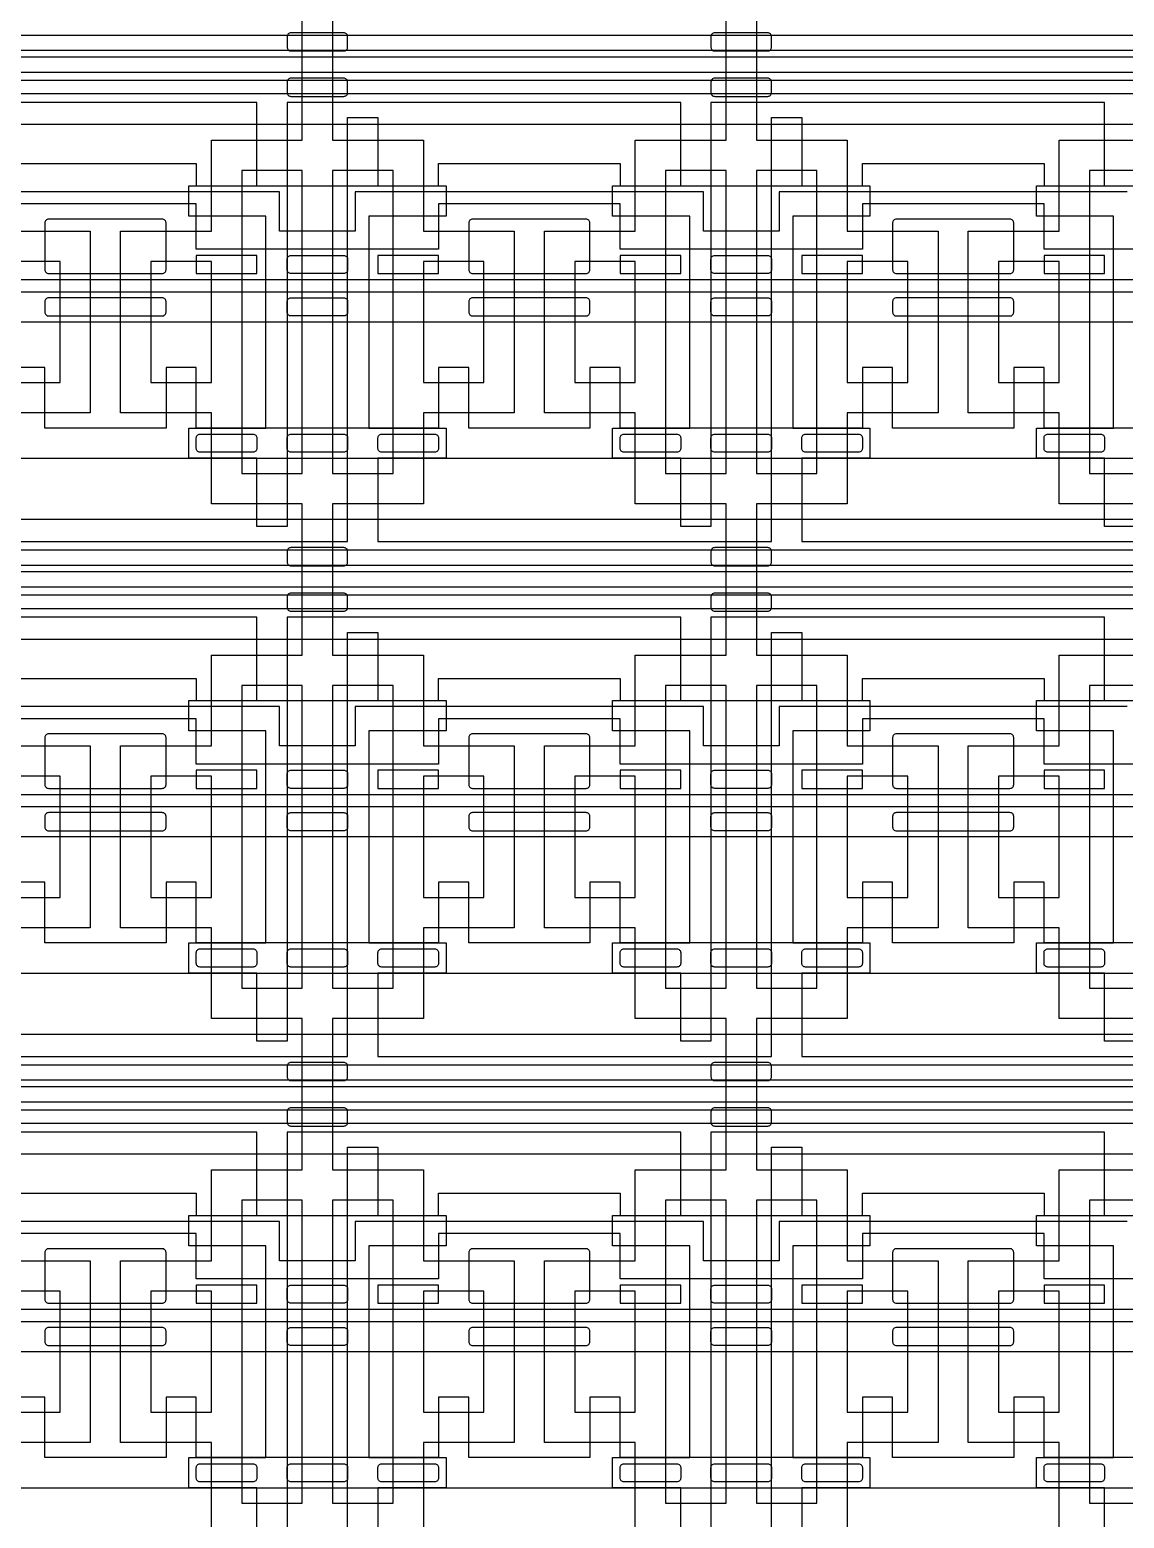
# Model space of a CAD drawing. Extents: x 0 to 194465, y -118660 to 40475.
# Drawn here: x 21262 to 24877, y 13273 to 18188 of the extents above; entities that cross this region are included whole.
import ezdxf

# ---------------------------------------------------------------- set-up
doc = ezdxf.new("R2010")
doc.units = 13
for name, color, linetype in [('Control 1 - Push up', 6, 'Continuous'), ('Control 2 - Push down', 1, 'Continuous'), ('Flow', 5, 'Continuous')]:
    doc.layers.add(name, color=color, linetype=linetype)

msp = doc.modelspace()

# ---------------------------------------------------------------- linework, layer by layer
at = {"layer": 'Control 1 - Push up'}
for points in [[(18462.5, 16773.1), (41962.5, 16773.1), (41962.5, 18270.6), (18462.5, 18270.6)], [(18362.5, 18170.6), (41862.5, 18170.6)], [(18262.5, 18120.6), (41762.5, 18120.6), (41762.5, 17223.1), (18262.5, 17223.1)], [(18162.5, 17323.1), (41662.5, 17323.1), (41662.5, 18020.6), (18162.5, 18020.6)], [(18062.5, 17363.1), (41562.5, 17363.1), (41562.5, 17976.1), (18062.5, 17976.1)], [(17962.5, 17876.1), (41462.5, 17876.1)], [(21212.5, 17746.1), (21812.5, 17746.1), (21812.5, 17673.1), (22612.5, 17673.1), (22612.5, 17746.1), (23212.5, 17746.1), (23212.5, 17673.1), (24012.5, 17673.1), (24012.5, 17746.1), (24612.5, 17746.1), (24612.5, 17673.1), (25412.5, 17673.1), (25412.5, 17746.1), (26012.5, 17746.1), (26012.5, 17673.1), (26812.5, 17673.1), (26812.5, 17746.1), (27412.5, 17746.1), (27412.5, 17673.1), (28212.5, 17673.1), (28212.5, 17746.1), (28812.5, 17746.1), (28812.5, 17673.1), (29612.5, 17673.1)], [(24887.5, 17653.1), (23737.5, 17653.1), (23737.5, 17523.1), (23487.5, 17523.1), (23487.5, 17653.1), (22337.5, 17653.1), (22337.5, 17523.1), (22087.5, 17523.1), (22087.5, 17653.1), (20937.5, 17653.1)], [(29612.5, 17463.1), (28812.5, 17463.1), (28812.5, 17613.1), (28212.5, 17613.1), (28212.5, 17463.1), (27412.5, 17463.1), (27412.5, 17613.1), (26812.5, 17613.1), (26812.5, 17463.1), (26012.5, 17463.1), (26012.5, 17613.1), (25412.5, 17613.1), (25412.5, 17463.1), (24612.5, 17463.1), (24612.5, 17613.1), (24012.5, 17613.1), (24012.5, 17463.1), (23212.5, 17463.1), (23212.5, 17613.1), (22612.5, 17613.1), (22612.5, 17463.1), (21812.5, 17463.1), (21812.5, 17613.1), (21212.5, 17613.1)], [(25412.5, 16873.1), (24612.5, 16873.1), (24612.5, 17073.1), (24512.5, 17073.1), (24512.5, 16873.1), (24112.5, 16873.1), (24112.5, 17073.1), (24012.5, 17073.1), (24012.5, 16873.1), (23212.5, 16873.1), (23212.5, 17073.1), (23112.5, 17073.1), (23112.5, 16873.1), (22712.5, 16873.1), (22712.5, 17073.1), (22612.5, 17073.1), (22612.5, 16873.1), (21812.5, 16873.1), (21812.5, 17073.1), (21712.5, 17073.1), (21712.5, 16873.1), (21312.5, 16873.1), (21312.5, 17073.1), (21212.5, 17073.1)], [(18462.5, 15073.1), (41962.5, 15073.1), (41962.5, 16570.6), (18462.5, 16570.6)], [(18362.5, 16470.6), (41862.5, 16470.6)], [(18262.5, 16420.6), (41762.5, 16420.6), (41762.5, 15523.1), (18262.5, 15523.1)], [(18162.5, 15623.1), (41662.5, 15623.1), (41662.5, 16320.6), (18162.5, 16320.6)], [(18062.5, 15663.1), (41562.5, 15663.1), (41562.5, 16276.1), (18062.5, 16276.1)], [(17962.5, 16176.1), (41462.5, 16176.1)], [(21212.5, 16046.1), (21812.5, 16046.1), (21812.5, 15973.1), (22612.5, 15973.1), (22612.5, 16046.1), (23212.5, 16046.1), (23212.5, 15973.1), (24012.5, 15973.1), (24012.5, 16046.1), (24612.5, 16046.1), (24612.5, 15973.1), (25412.5, 15973.1), (25412.5, 16046.1), (26012.5, 16046.1), (26012.5, 15973.1), (26812.5, 15973.1), (26812.5, 16046.1), (27412.5, 16046.1), (27412.5, 15973.1), (28212.5, 15973.1), (28212.5, 16046.1), (28812.5, 16046.1), (28812.5, 15973.1), (29612.5, 15973.1)], [(24887.5, 15953.1), (23737.5, 15953.1), (23737.5, 15823.1), (23487.5, 15823.1), (23487.5, 15953.1), (22337.5, 15953.1), (22337.5, 15823.1), (22087.5, 15823.1), (22087.5, 15953.1), (20937.5, 15953.1)], [(29612.5, 15763.1), (28812.5, 15763.1), (28812.5, 15913.1), (28212.5, 15913.1), (28212.5, 15763.1), (27412.5, 15763.1), (27412.5, 15913.1), (26812.5, 15913.1), (26812.5, 15763.1), (26012.5, 15763.1), (26012.5, 15913.1), (25412.5, 15913.1), (25412.5, 15763.1), (24612.5, 15763.1), (24612.5, 15913.1), (24012.5, 15913.1), (24012.5, 15763.1), (23212.5, 15763.1), (23212.5, 15913.1), (22612.5, 15913.1), (22612.5, 15763.1), (21812.5, 15763.1), (21812.5, 15913.1), (21212.5, 15913.1)], [(25412.5, 15173.1), (24612.5, 15173.1), (24612.5, 15373.1), (24512.5, 15373.1), (24512.5, 15173.1), (24112.5, 15173.1), (24112.5, 15373.1), (24012.5, 15373.1), (24012.5, 15173.1), (23212.5, 15173.1), (23212.5, 15373.1), (23112.5, 15373.1), (23112.5, 15173.1), (22712.5, 15173.1), (22712.5, 15373.1), (22612.5, 15373.1), (22612.5, 15173.1), (21812.5, 15173.1), (21812.5, 15373.1), (21712.5, 15373.1), (21712.5, 15173.1), (21312.5, 15173.1), (21312.5, 15373.1), (21212.5, 15373.1)], [(18462.5, 13373.1), (41962.5, 13373.1), (41962.5, 14870.6), (18462.5, 14870.6)], [(18362.5, 14770.6), (41862.5, 14770.6)], [(18262.5, 14720.6), (41762.5, 14720.6), (41762.5, 13823.1), (18262.5, 13823.1)], [(18162.5, 13923.1), (41662.5, 13923.1), (41662.5, 14620.6), (18162.5, 14620.6)], [(18062.5, 13963.1), (41562.5, 13963.1), (41562.5, 14576.1), (18062.5, 14576.1)], [(17962.5, 14476.1), (41462.5, 14476.1)], [(21212.5, 14346.1), (21812.5, 14346.1), (21812.5, 14273.1), (22612.5, 14273.1), (22612.5, 14346.1), (23212.5, 14346.1), (23212.5, 14273.1), (24012.5, 14273.1), (24012.5, 14346.1), (24612.5, 14346.1), (24612.5, 14273.1), (25412.5, 14273.1), (25412.5, 14346.1), (26012.5, 14346.1), (26012.5, 14273.1), (26812.5, 14273.1), (26812.5, 14346.1), (27412.5, 14346.1), (27412.5, 14273.1), (28212.5, 14273.1), (28212.5, 14346.1), (28812.5, 14346.1), (28812.5, 14273.1), (29612.5, 14273.1)], [(24887.5, 14253.1), (23737.5, 14253.1), (23737.5, 14123.1), (23487.5, 14123.1), (23487.5, 14253.1), (22337.5, 14253.1), (22337.5, 14123.1), (22087.5, 14123.1), (22087.5, 14253.1), (20937.5, 14253.1)], [(29612.5, 14063.1), (28812.5, 14063.1), (28812.5, 14213.1), (28212.5, 14213.1), (28212.5, 14063.1), (27412.5, 14063.1), (27412.5, 14213.1), (26812.5, 14213.1), (26812.5, 14063.1), (26012.5, 14063.1), (26012.5, 14213.1), (25412.5, 14213.1), (25412.5, 14063.1), (24612.5, 14063.1), (24612.5, 14213.1), (24012.5, 14213.1), (24012.5, 14063.1), (23212.5, 14063.1), (23212.5, 14213.1), (22612.5, 14213.1), (22612.5, 14063.1), (21812.5, 14063.1), (21812.5, 14213.1), (21212.5, 14213.1)], [(25412.5, 13473.1), (24612.5, 13473.1), (24612.5, 13673.1), (24512.5, 13673.1), (24512.5, 13473.1), (24112.5, 13473.1), (24112.5, 13673.1), (24012.5, 13673.1), (24012.5, 13473.1), (23212.5, 13473.1), (23212.5, 13673.1), (23112.5, 13673.1), (23112.5, 13473.1), (22712.5, 13473.1), (22712.5, 13673.1), (22612.5, 13673.1), (22612.5, 13473.1), (21812.5, 13473.1), (21812.5, 13673.1), (21712.5, 13673.1), (21712.5, 13473.1), (21312.5, 13473.1), (21312.5, 13673.1), (21212.5, 13673.1)]]:
    msp.add_lwpolyline(points, dxfattribs=at)
for points in [[(21712.5, 17550.6, 0.414214), (21700, 17563.1), (21325, 17563.1, 0.414214), (21312.5, 17550.6), (21312.5, 17395.6, 0.414214), (21325, 17383.1), (21700, 17383.1, 0.414214), (21712.5, 17395.6)], [(23112.5, 17550.6, 0.414214), (23100, 17563.1), (22725, 17563.1, 0.414214), (22712.5, 17550.6), (22712.5, 17395.6, 0.414214), (22725, 17383.1), (23100, 17383.1, 0.414214), (23112.5, 17395.6)], [(24512.5, 17550.6, 0.414214), (24500, 17563.1), (24125, 17563.1, 0.414214), (24112.5, 17550.6), (24112.5, 17395.6, 0.414214), (24125, 17383.1), (24500, 17383.1, 0.414214), (24512.5, 17395.6)], [(22125, 17383.1, -0.414214), (22112.5, 17395.6), (22112.5, 17430.6, -0.414214), (22125, 17443.1), (22300, 17443.1, -0.414214), (22312.5, 17430.6), (22312.5, 17395.6, -0.414214), (22300, 17383.1)], [(23525, 17383.1, -0.414214), (23512.5, 17395.6), (23512.5, 17430.6, -0.414214), (23525, 17443.1), (23700, 17443.1, -0.414214), (23712.5, 17430.6), (23712.5, 17395.6, -0.414214), (23700, 17383.1)], [(21325, 17243.1), (21700, 17243.1, 0.414214), (21712.5, 17255.6), (21712.5, 17290.6, 0.414214), (21700, 17303.1), (21325, 17303.1, 0.414214), (21312.5, 17290.6), (21312.5, 17255.6, 0.414214)], [(22125, 17243.1, -0.414214), (22112.5, 17255.6), (22112.5, 17290.6, -0.414214), (22125, 17303.1), (22300, 17303.1, -0.414214), (22312.5, 17290.6), (22312.5, 17255.6, -0.414214), (22300, 17243.1)], [(22725, 17243.1), (23100, 17243.1, 0.414214), (23112.5, 17255.6), (23112.5, 17290.6, 0.414214), (23100, 17303.1), (22725, 17303.1, 0.414214), (22712.5, 17290.6), (22712.5, 17255.6, 0.414214)], [(23525, 17243.1, -0.414214), (23512.5, 17255.6), (23512.5, 17290.6, -0.414214), (23525, 17303.1), (23700, 17303.1, -0.414214), (23712.5, 17290.6), (23712.5, 17255.6, -0.414214), (23700, 17243.1)], [(24125, 17243.1), (24500, 17243.1, 0.414214), (24512.5, 17255.6), (24512.5, 17290.6, 0.414214), (24500, 17303.1), (24125, 17303.1, 0.414214), (24112.5, 17290.6), (24112.5, 17255.6, 0.414214)], [(21825, 16793.1, -0.414214), (21812.5, 16805.6), (21812.5, 16840.6, -0.414214), (21825, 16853.1), (22000, 16853.1, -0.414214), (22012.5, 16840.6), (22012.5, 16805.6, -0.414214), (22000, 16793.1)], [(22125, 16793.1, -0.414214), (22112.5, 16805.6), (22112.5, 16840.6, -0.414214), (22125, 16853.1), (22300, 16853.1, -0.414214), (22312.5, 16840.6), (22312.5, 16805.6, -0.414214), (22300, 16793.1)], [(22425, 16793.1, -0.414214), (22412.5, 16805.6), (22412.5, 16840.6, -0.414214), (22425, 16853.1), (22600, 16853.1, -0.414214), (22612.5, 16840.6), (22612.5, 16805.6, -0.414214), (22600, 16793.1)], [(23225, 16793.1, -0.414214), (23212.5, 16805.6), (23212.5, 16840.6, -0.414214), (23225, 16853.1), (23400, 16853.1, -0.414214), (23412.5, 16840.6), (23412.5, 16805.6, -0.414214), (23400, 16793.1)], [(23525, 16793.1, -0.414214), (23512.5, 16805.6), (23512.5, 16840.6, -0.414214), (23525, 16853.1), (23700, 16853.1, -0.414214), (23712.5, 16840.6), (23712.5, 16805.6, -0.414214), (23700, 16793.1)], [(23825, 16793.1, -0.414214), (23812.5, 16805.6), (23812.5, 16840.6, -0.414214), (23825, 16853.1), (24000, 16853.1, -0.414214), (24012.5, 16840.6), (24012.5, 16805.6, -0.414214), (24000, 16793.1)], [(24625, 16793.1, -0.414214), (24612.5, 16805.6), (24612.5, 16840.6, -0.414214), (24625, 16853.1), (24800, 16853.1, -0.414214), (24812.5, 16840.6), (24812.5, 16805.6, -0.414214), (24800, 16793.1)], [(21712.5, 15850.6, 0.414214), (21700, 15863.1), (21325, 15863.1, 0.414214), (21312.5, 15850.6), (21312.5, 15695.6, 0.414214), (21325, 15683.1), (21700, 15683.1, 0.414214), (21712.5, 15695.6)], [(23112.5, 15850.6, 0.414214), (23100, 15863.1), (22725, 15863.1, 0.414214), (22712.5, 15850.6), (22712.5, 15695.6, 0.414214), (22725, 15683.1), (23100, 15683.1, 0.414214), (23112.5, 15695.6)], [(24512.5, 15850.6, 0.414214), (24500, 15863.1), (24125, 15863.1, 0.414214), (24112.5, 15850.6), (24112.5, 15695.6, 0.414214), (24125, 15683.1), (24500, 15683.1, 0.414214), (24512.5, 15695.6)], [(22125, 15683.1, -0.414214), (22112.5, 15695.6), (22112.5, 15730.6, -0.414214), (22125, 15743.1), (22300, 15743.1, -0.414214), (22312.5, 15730.6), (22312.5, 15695.6, -0.414214), (22300, 15683.1)], [(23525, 15683.1, -0.414214), (23512.5, 15695.6), (23512.5, 15730.6, -0.414214), (23525, 15743.1), (23700, 15743.1, -0.414214), (23712.5, 15730.6), (23712.5, 15695.6, -0.414214), (23700, 15683.1)], [(21325, 15543.1), (21700, 15543.1, 0.414214), (21712.5, 15555.6), (21712.5, 15590.6, 0.414214), (21700, 15603.1), (21325, 15603.1, 0.414214), (21312.5, 15590.6), (21312.5, 15555.6, 0.414214)], [(22125, 15543.1, -0.414214), (22112.5, 15555.6), (22112.5, 15590.6, -0.414214), (22125, 15603.1), (22300, 15603.1, -0.414214), (22312.5, 15590.6), (22312.5, 15555.6, -0.414214), (22300, 15543.1)], [(22725, 15543.1), (23100, 15543.1, 0.414214), (23112.5, 15555.6), (23112.5, 15590.6, 0.414214), (23100, 15603.1), (22725, 15603.1, 0.414214), (22712.5, 15590.6), (22712.5, 15555.6, 0.414214)], [(23525, 15543.1, -0.414214), (23512.5, 15555.6), (23512.5, 15590.6, -0.414214), (23525, 15603.1), (23700, 15603.1, -0.414214), (23712.5, 15590.6), (23712.5, 15555.6, -0.414214), (23700, 15543.1)], [(24125, 15543.1), (24500, 15543.1, 0.414214), (24512.5, 15555.6), (24512.5, 15590.6, 0.414214), (24500, 15603.1), (24125, 15603.1, 0.414214), (24112.5, 15590.6), (24112.5, 15555.6, 0.414214)], [(21825, 15093.1, -0.414214), (21812.5, 15105.6), (21812.5, 15140.6, -0.414214), (21825, 15153.1), (22000, 15153.1, -0.414214), (22012.5, 15140.6), (22012.5, 15105.6, -0.414214), (22000, 15093.1)], [(22125, 15093.1, -0.414214), (22112.5, 15105.6), (22112.5, 15140.6, -0.414214), (22125, 15153.1), (22300, 15153.1, -0.414214), (22312.5, 15140.6), (22312.5, 15105.6, -0.414214), (22300, 15093.1)], [(22425, 15093.1, -0.414214), (22412.5, 15105.6), (22412.5, 15140.6, -0.414214), (22425, 15153.1), (22600, 15153.1, -0.414214), (22612.5, 15140.6), (22612.5, 15105.6, -0.414214), (22600, 15093.1)], [(23225, 15093.1, -0.414214), (23212.5, 15105.6), (23212.5, 15140.6, -0.414214), (23225, 15153.1), (23400, 15153.1, -0.414214), (23412.5, 15140.6), (23412.5, 15105.6, -0.414214), (23400, 15093.1)], [(23525, 15093.1, -0.414214), (23512.5, 15105.6), (23512.5, 15140.6, -0.414214), (23525, 15153.1), (23700, 15153.1, -0.414214), (23712.5, 15140.6), (23712.5, 15105.6, -0.414214), (23700, 15093.1)], [(23825, 15093.1, -0.414214), (23812.5, 15105.6), (23812.5, 15140.6, -0.414214), (23825, 15153.1), (24000, 15153.1, -0.414214), (24012.5, 15140.6), (24012.5, 15105.6, -0.414214), (24000, 15093.1)], [(24625, 15093.1, -0.414214), (24612.5, 15105.6), (24612.5, 15140.6, -0.414214), (24625, 15153.1), (24800, 15153.1, -0.414214), (24812.5, 15140.6), (24812.5, 15105.6, -0.414214), (24800, 15093.1)], [(21712.5, 14150.6, 0.414214), (21700, 14163.1), (21325, 14163.1, 0.414214), (21312.5, 14150.6), (21312.5, 13995.6, 0.414214), (21325, 13983.1), (21700, 13983.1, 0.414214), (21712.5, 13995.6)], [(23112.5, 14150.6, 0.414214), (23100, 14163.1), (22725, 14163.1, 0.414214), (22712.5, 14150.6), (22712.5, 13995.6, 0.414214), (22725, 13983.1), (23100, 13983.1, 0.414214), (23112.5, 13995.6)], [(24512.5, 14150.6, 0.414214), (24500, 14163.1), (24125, 14163.1, 0.414214), (24112.5, 14150.6), (24112.5, 13995.6, 0.414214), (24125, 13983.1), (24500, 13983.1, 0.414214), (24512.5, 13995.6)], [(22125, 13983.1, -0.414214), (22112.5, 13995.6), (22112.5, 14030.6, -0.414214), (22125, 14043.1), (22300, 14043.1, -0.414214), (22312.5, 14030.6), (22312.5, 13995.6, -0.414214), (22300, 13983.1)], [(23525, 13983.1, -0.414214), (23512.5, 13995.6), (23512.5, 14030.6, -0.414214), (23525, 14043.1), (23700, 14043.1, -0.414214), (23712.5, 14030.6), (23712.5, 13995.6, -0.414214), (23700, 13983.1)], [(21325, 13843.1), (21700, 13843.1, 0.414214), (21712.5, 13855.6), (21712.5, 13890.6, 0.414214), (21700, 13903.1), (21325, 13903.1, 0.414214), (21312.5, 13890.6), (21312.5, 13855.6, 0.414214)], [(22125, 13843.1, -0.414214), (22112.5, 13855.6), (22112.5, 13890.6, -0.414214), (22125, 13903.1), (22300, 13903.1, -0.414214), (22312.5, 13890.6), (22312.5, 13855.6, -0.414214), (22300, 13843.1)], [(22725, 13843.1), (23100, 13843.1, 0.414214), (23112.5, 13855.6), (23112.5, 13890.6, 0.414214), (23100, 13903.1), (22725, 13903.1, 0.414214), (22712.5, 13890.6), (22712.5, 13855.6, 0.414214)], [(23525, 13843.1, -0.414214), (23512.5, 13855.6), (23512.5, 13890.6, -0.414214), (23525, 13903.1), (23700, 13903.1, -0.414214), (23712.5, 13890.6), (23712.5, 13855.6, -0.414214), (23700, 13843.1)], [(24125, 13843.1), (24500, 13843.1, 0.414214), (24512.5, 13855.6), (24512.5, 13890.6, 0.414214), (24500, 13903.1), (24125, 13903.1, 0.414214), (24112.5, 13890.6), (24112.5, 13855.6, 0.414214)], [(21825, 13393.1, -0.414214), (21812.5, 13405.6), (21812.5, 13440.6, -0.414214), (21825, 13453.1), (22000, 13453.1, -0.414214), (22012.5, 13440.6), (22012.5, 13405.6, -0.414214), (22000, 13393.1)], [(22125, 13393.1, -0.414214), (22112.5, 13405.6), (22112.5, 13440.6, -0.414214), (22125, 13453.1), (22300, 13453.1, -0.414214), (22312.5, 13440.6), (22312.5, 13405.6, -0.414214), (22300, 13393.1)], [(22425, 13393.1, -0.414214), (22412.5, 13405.6), (22412.5, 13440.6, -0.414214), (22425, 13453.1), (22600, 13453.1, -0.414214), (22612.5, 13440.6), (22612.5, 13405.6, -0.414214), (22600, 13393.1)], [(23225, 13393.1, -0.414214), (23212.5, 13405.6), (23212.5, 13440.6, -0.414214), (23225, 13453.1), (23400, 13453.1, -0.414214), (23412.5, 13440.6), (23412.5, 13405.6, -0.414214), (23400, 13393.1)], [(23525, 13393.1, -0.414214), (23512.5, 13405.6), (23512.5, 13440.6, -0.414214), (23525, 13453.1), (23700, 13453.1, -0.414214), (23712.5, 13440.6), (23712.5, 13405.6, -0.414214), (23700, 13393.1)], [(23825, 13393.1, -0.414214), (23812.5, 13405.6), (23812.5, 13440.6, -0.414214), (23825, 13453.1), (24000, 13453.1, -0.414214), (24012.5, 13440.6), (24012.5, 13405.6, -0.414214), (24000, 13393.1)], [(24625, 13393.1, -0.414214), (24612.5, 13405.6), (24612.5, 13440.6, -0.414214), (24625, 13453.1), (24800, 13453.1, -0.414214), (24812.5, 13440.6), (24812.5, 13405.6, -0.414214), (24800, 13393.1)]]:
    msp.add_lwpolyline(points, format="xyb", close=True, dxfattribs=at)
for points in [[(22012.5, 17443.1), (21812.5, 17443.1), (21812.5, 17383.1), (22012.5, 17383.1)], [(22612.5, 17443.1), (22412.5, 17443.1), (22412.5, 17383.1), (22612.5, 17383.1)], [(23412.5, 17443.1), (23212.5, 17443.1), (23212.5, 17383.1), (23412.5, 17383.1)], [(24012.5, 17443.1), (23812.5, 17443.1), (23812.5, 17383.1), (24012.5, 17383.1)], [(24812.5, 17443.1), (24612.5, 17443.1), (24612.5, 17383.1), (24812.5, 17383.1)], [(22012.5, 15743.1), (21812.5, 15743.1), (21812.5, 15683.1), (22012.5, 15683.1)], [(22612.5, 15743.1), (22412.5, 15743.1), (22412.5, 15683.1), (22612.5, 15683.1)], [(23412.5, 15743.1), (23212.5, 15743.1), (23212.5, 15683.1), (23412.5, 15683.1)], [(24012.5, 15743.1), (23812.5, 15743.1), (23812.5, 15683.1), (24012.5, 15683.1)], [(24812.5, 15743.1), (24612.5, 15743.1), (24612.5, 15683.1), (24812.5, 15683.1)], [(22012.5, 14043.1), (21812.5, 14043.1), (21812.5, 13983.1), (22012.5, 13983.1)], [(22612.5, 14043.1), (22412.5, 14043.1), (22412.5, 13983.1), (22612.5, 13983.1)], [(23412.5, 14043.1), (23212.5, 14043.1), (23212.5, 13983.1), (23412.5, 13983.1)], [(24012.5, 14043.1), (23812.5, 14043.1), (23812.5, 13983.1), (24012.5, 13983.1)], [(24812.5, 14043.1), (24612.5, 14043.1), (24612.5, 13983.1), (24812.5, 13983.1)]]:
    msp.add_lwpolyline(points, close=True, dxfattribs=at)
at = {"layer": 'Control 2 - Push down'}
for points in [[(22300, 18178.1), (22125, 18178.1, 0.414214), (22112.5, 18165.6), (22112.5, 18130.6, 0.414214), (22125, 18118.1), (22300, 18118.1, 0.414214), (22312.5, 18130.6), (22312.5, 18165.6, 0.414214)], [(23700, 18178.1), (23525, 18178.1, 0.414214), (23512.5, 18165.6), (23512.5, 18130.6, 0.414214), (23525, 18118.1), (23700, 18118.1, 0.414214), (23712.5, 18130.6), (23712.5, 18165.6, 0.414214)], [(22300, 18028.1), (22125, 18028.1, 0.414214), (22112.5, 18015.6), (22112.5, 17980.6, 0.414214), (22125, 17968.1), (22300, 17968.1, 0.414214), (22312.5, 17980.6), (22312.5, 18015.6, 0.414214)], [(23700, 18028.1), (23525, 18028.1, 0.414214), (23512.5, 18015.6), (23512.5, 17980.6, 0.414214), (23525, 17968.1), (23700, 17968.1, 0.414214), (23712.5, 17980.6), (23712.5, 18015.6, 0.414214)], [(22300, 16478.1), (22125, 16478.1, 0.414214), (22112.5, 16465.6), (22112.5, 16430.6, 0.414214), (22125, 16418.1), (22300, 16418.1, 0.414214), (22312.5, 16430.6), (22312.5, 16465.6, 0.414214)], [(23700, 16478.1), (23525, 16478.1, 0.414214), (23512.5, 16465.6), (23512.5, 16430.6, 0.414214), (23525, 16418.1), (23700, 16418.1, 0.414214), (23712.5, 16430.6), (23712.5, 16465.6, 0.414214)], [(22300, 16328.1), (22125, 16328.1, 0.414214), (22112.5, 16315.6), (22112.5, 16280.6, 0.414214), (22125, 16268.1), (22300, 16268.1, 0.414214), (22312.5, 16280.6), (22312.5, 16315.6, 0.414214)], [(23700, 16328.1), (23525, 16328.1, 0.414214), (23512.5, 16315.6), (23512.5, 16280.6, 0.414214), (23525, 16268.1), (23700, 16268.1, 0.414214), (23712.5, 16280.6), (23712.5, 16315.6, 0.414214)], [(22300, 14778.1), (22125, 14778.1, 0.414214), (22112.5, 14765.6), (22112.5, 14730.6, 0.414214), (22125, 14718.1), (22300, 14718.1, 0.414214), (22312.5, 14730.6), (22312.5, 14765.6, 0.414214)], [(23700, 14778.1), (23525, 14778.1, 0.414214), (23512.5, 14765.6), (23512.5, 14730.6, 0.414214), (23525, 14718.1), (23700, 14718.1, 0.414214), (23712.5, 14730.6), (23712.5, 14765.6, 0.414214)], [(22300, 14628.1), (22125, 14628.1, 0.414214), (22112.5, 14615.6), (22112.5, 14580.6, 0.414214), (22125, 14568.1), (22300, 14568.1, 0.414214), (22312.5, 14580.6), (22312.5, 14615.6, 0.414214)], [(23700, 14628.1), (23525, 14628.1, 0.414214), (23512.5, 14615.6), (23512.5, 14580.6, 0.414214), (23525, 14568.1), (23700, 14568.1, 0.414214), (23712.5, 14580.6), (23712.5, 14615.6, 0.414214)]]:
    msp.add_lwpolyline(points, format="xyb", close=True, dxfattribs=at)
for points in [[(44962.5, 18098.1), (19512.5, 18098.1)], [(19212.5, 18048.1), (44962.5, 18048.1)], [(24912.5, 16548.1), (24812.5, 16548.1), (24812.5, 16773.1), (24587.5, 16773.1), (24587.5, 16873.1), (24842.5, 16873.1), (24842.5, 17573.1), (24587.5, 17573.1), (24587.5, 17673.1), (24812.5, 17673.1), (24812.5, 17948.1), (23512.5, 17948.1), (23512.5, 16548.1), (23412.5, 16548.1), (23412.5, 16773.1), (23187.5, 16773.1), (23187.5, 16873.1), (23442.5, 16873.1), (23442.5, 17573.1), (23187.5, 17573.1), (23187.5, 17673.1), (23412.5, 17673.1), (23412.5, 17948.1), (22112.5, 17948.1), (22112.5, 16548.1), (22012.5, 16548.1), (22012.5, 16773.1), (21787.5, 16773.1), (21787.5, 16873.1), (22042.5, 16873.1), (22042.5, 17573.1), (21787.5, 17573.1), (21787.5, 17673.1), (22012.5, 17673.1), (22012.5, 17948.1), (20712.5, 17948.1)], [(21012.5, 16498.1), (22312.5, 16498.1), (22312.5, 17898.1), (22412.5, 17898.1), (22412.5, 17673.1), (22637.5, 17673.1), (22637.5, 17573.1), (22382.5, 17573.1), (22382.5, 16873.1), (22637.5, 16873.1), (22637.5, 16773.1), (22412.5, 16773.1), (22412.5, 16498.1), (23712.5, 16498.1), (23712.5, 17898.1), (23812.5, 17898.1), (23812.5, 17673.1), (24037.5, 17673.1), (24037.5, 17573.1), (23782.5, 17573.1), (23782.5, 16873.1), (24037.5, 16873.1), (24037.5, 16773.1), (23812.5, 16773.1), (23812.5, 16498.1), (25112.5, 16498.1)], [(44962.5, 16398.1), (19512.5, 16398.1)], [(19212.5, 16348.1), (44962.5, 16348.1)], [(24912.5, 14848.1), (24812.5, 14848.1), (24812.5, 15073.1), (24587.5, 15073.1), (24587.5, 15173.1), (24842.5, 15173.1), (24842.5, 15873.1), (24587.5, 15873.1), (24587.5, 15973.1), (24812.5, 15973.1), (24812.5, 16248.1), (23512.5, 16248.1), (23512.5, 14848.1), (23412.5, 14848.1), (23412.5, 15073.1), (23187.5, 15073.1), (23187.5, 15173.1), (23442.5, 15173.1), (23442.5, 15873.1), (23187.5, 15873.1), (23187.5, 15973.1), (23412.5, 15973.1), (23412.5, 16248.1), (22112.5, 16248.1), (22112.5, 14848.1), (22012.5, 14848.1), (22012.5, 15073.1), (21787.5, 15073.1), (21787.5, 15173.1), (22042.5, 15173.1), (22042.5, 15873.1), (21787.5, 15873.1), (21787.5, 15973.1), (22012.5, 15973.1), (22012.5, 16248.1), (20712.5, 16248.1)], [(21012.5, 14798.1), (22312.5, 14798.1), (22312.5, 16198.1), (22412.5, 16198.1), (22412.5, 15973.1), (22637.5, 15973.1), (22637.5, 15873.1), (22382.5, 15873.1), (22382.5, 15173.1), (22637.5, 15173.1), (22637.5, 15073.1), (22412.5, 15073.1), (22412.5, 14798.1), (23712.5, 14798.1), (23712.5, 16198.1), (23812.5, 16198.1), (23812.5, 15973.1), (24037.5, 15973.1), (24037.5, 15873.1), (23782.5, 15873.1), (23782.5, 15173.1), (24037.5, 15173.1), (24037.5, 15073.1), (23812.5, 15073.1), (23812.5, 14798.1), (25112.5, 14798.1)], [(44962.5, 14698.1), (19512.5, 14698.1)], [(19212.5, 14648.1), (44962.5, 14648.1)], [(22012.5, 13148.1), (22012.5, 13373.1), (21787.5, 13373.1), (21787.5, 13473.1), (22042.5, 13473.1), (22042.5, 14173.1), (21787.5, 14173.1), (21787.5, 14273.1), (22012.5, 14273.1), (22012.5, 14548.1), (20712.5, 14548.1)], [(23412.5, 13148.1), (23412.5, 13373.1), (23187.5, 13373.1), (23187.5, 13473.1), (23442.5, 13473.1), (23442.5, 14173.1), (23187.5, 14173.1), (23187.5, 14273.1), (23412.5, 14273.1), (23412.5, 14548.1), (22112.5, 14548.1), (22112.5, 13148.1)], [(24812.5, 13148.1), (24812.5, 13373.1), (24587.5, 13373.1), (24587.5, 13473.1), (24842.5, 13473.1), (24842.5, 14173.1), (24587.5, 14173.1), (24587.5, 14273.1), (24812.5, 14273.1), (24812.5, 14548.1), (23512.5, 14548.1), (23512.5, 13148.1)], [(22312.5, 13098.1), (22312.5, 14498.1), (22412.5, 14498.1), (22412.5, 14273.1), (22637.5, 14273.1), (22637.5, 14173.1), (22382.5, 14173.1), (22382.5, 13473.1), (22637.5, 13473.1), (22637.5, 13373.1), (22412.5, 13373.1), (22412.5, 13098.1)], [(23712.5, 13098.1), (23712.5, 14498.1), (23812.5, 14498.1), (23812.5, 14273.1), (24037.5, 14273.1), (24037.5, 14173.1), (23782.5, 14173.1), (23782.5, 13473.1), (24037.5, 13473.1), (24037.5, 13373.1), (23812.5, 13373.1), (23812.5, 13098.1)]]:
    msp.add_lwpolyline(points, dxfattribs=at)
at = {"layer": 'Flow'}
for points in [[(21862.5, 13223.1), (21862.5, 13523.1), (21562.5, 13523.1), (21562.5, 14123.1), (21862.5, 14123.1), (21862.5, 14423.1), (22162.5, 14423.1), (22162.5, 14673.1), (22162.5, 14923.1), (21862.5, 14923.1), (21862.5, 15223.1), (21562.5, 15223.1), (21562.5, 15823.1), (21862.5, 15823.1), (21862.5, 16123.1), (22162.5, 16123.1), (22162.5, 16373.1), (22162.5, 16623.1), (21862.5, 16623.1), (21862.5, 16923.1), (21562.5, 16923.1), (21562.5, 17523.1), (21862.5, 17523.1), (21862.5, 17823.1), (22162.5, 17823.1), (22162.5, 18073.1), (22162.5, 18323.1)], [(22262.5, 18323.1), (22262.5, 18073.1), (22262.5, 17823.1), (22562.5, 17823.1), (22562.5, 17523.1), (22862.5, 17523.1), (22862.5, 16923.1), (22562.5, 16923.1), (22562.5, 16623.1), (22262.5, 16623.1), (22262.5, 16373.1), (22262.5, 16123.1), (22562.5, 16123.1), (22562.5, 15823.1), (22862.5, 15823.1), (22862.5, 15223.1), (22562.5, 15223.1), (22562.5, 14923.1), (22262.5, 14923.1), (22262.5, 14673.1), (22262.5, 14423.1), (22562.5, 14423.1), (22562.5, 14123.1), (22862.5, 14123.1), (22862.5, 13523.1), (22562.5, 13523.1), (22562.5, 13223.1)], [(23262.5, 13223.1), (23262.5, 13523.1), (22962.5, 13523.1), (22962.5, 14123.1), (23262.5, 14123.1), (23262.5, 14423.1), (23562.5, 14423.1), (23562.5, 14673.1), (23562.5, 14923.1), (23262.5, 14923.1), (23262.5, 15223.1), (22962.5, 15223.1), (22962.5, 15823.1), (23262.5, 15823.1), (23262.5, 16123.1), (23562.5, 16123.1), (23562.5, 16373.1), (23562.5, 16623.1), (23262.5, 16623.1), (23262.5, 16923.1), (22962.5, 16923.1), (22962.5, 17523.1), (23262.5, 17523.1), (23262.5, 17823.1), (23562.5, 17823.1), (23562.5, 18073.1), (23562.5, 18323.1)], [(23662.5, 18323.1), (23662.5, 18073.1), (23662.5, 17823.1), (23962.5, 17823.1), (23962.5, 17523.1), (24262.5, 17523.1), (24262.5, 16923.1), (23962.5, 16923.1), (23962.5, 16623.1), (23662.5, 16623.1), (23662.5, 16373.1), (23662.5, 16123.1), (23962.5, 16123.1), (23962.5, 15823.1), (24262.5, 15823.1), (24262.5, 15223.1), (23962.5, 15223.1), (23962.5, 14923.1), (23662.5, 14923.1), (23662.5, 14673.1), (23662.5, 14423.1), (23962.5, 14423.1), (23962.5, 14123.1), (24262.5, 14123.1), (24262.5, 13523.1), (23962.5, 13523.1), (23962.5, 13223.1)], [(24962.5, 16623.1), (24662.5, 16623.1), (24662.5, 16923.1), (24362.5, 16923.1), (24362.5, 17523.1), (24662.5, 17523.1), (24662.5, 17823.1), (24962.5, 17823.1)], [(21162.5, 17523.1), (21462.5, 17523.1), (21462.5, 16923.1), (21162.5, 16923.1)], [(24962.5, 14923.1), (24662.5, 14923.1), (24662.5, 15223.1), (24362.5, 15223.1), (24362.5, 15823.1), (24662.5, 15823.1), (24662.5, 16123.1), (24962.5, 16123.1)], [(21162.5, 15823.1), (21462.5, 15823.1), (21462.5, 15223.1), (21162.5, 15223.1)], [(24662.5, 13223.1), (24662.5, 13523.1), (24362.5, 13523.1), (24362.5, 14123.1), (24662.5, 14123.1), (24662.5, 14423.1), (24962.5, 14423.1)], [(21162.5, 14123.1), (21462.5, 14123.1), (21462.5, 13523.1), (21162.5, 13523.1)]]:
    msp.add_lwpolyline(points, dxfattribs=at)
for points in [[(22162.5, 16723.1), (22162.5, 17723.1), (21962.5, 17723.1), (21962.5, 16723.1)], [(22462.5, 17723.1), (22262.5, 17723.1), (22262.5, 16723.1), (22462.5, 16723.1)], [(23562.5, 16723.1), (23562.5, 17723.1), (23362.5, 17723.1), (23362.5, 16723.1)], [(23862.5, 17723.1), (23662.5, 17723.1), (23662.5, 16723.1), (23862.5, 16723.1)], [(24962.5, 16723.1), (24962.5, 17723.1), (24762.5, 17723.1), (24762.5, 16723.1)], [(21362.5, 17423.1), (21162.5, 17423.1), (21162.5, 17023.1), (21362.5, 17023.1)], [(21862.5, 17023.1), (21862.5, 17423.1), (21662.5, 17423.1), (21662.5, 17023.1)], [(22762.5, 17423.1), (22562.5, 17423.1), (22562.5, 17023.1), (22762.5, 17023.1)], [(23262.5, 17023.1), (23262.5, 17423.1), (23062.5, 17423.1), (23062.5, 17023.1)], [(24162.5, 17423.1), (23962.5, 17423.1), (23962.5, 17023.1), (24162.5, 17023.1)], [(24662.5, 17023.1), (24662.5, 17423.1), (24462.5, 17423.1), (24462.5, 17023.1)], [(22162.5, 15023.1), (22162.5, 16023.1), (21962.5, 16023.1), (21962.5, 15023.1)], [(22462.5, 16023.1), (22262.5, 16023.1), (22262.5, 15023.1), (22462.5, 15023.1)], [(23562.5, 15023.1), (23562.5, 16023.1), (23362.5, 16023.1), (23362.5, 15023.1)], [(23862.5, 16023.1), (23662.5, 16023.1), (23662.5, 15023.1), (23862.5, 15023.1)], [(24962.5, 15023.1), (24962.5, 16023.1), (24762.5, 16023.1), (24762.5, 15023.1)], [(21362.5, 15723.1), (21162.5, 15723.1), (21162.5, 15323.1), (21362.5, 15323.1)], [(21862.5, 15323.1), (21862.5, 15723.1), (21662.5, 15723.1), (21662.5, 15323.1)], [(22762.5, 15723.1), (22562.5, 15723.1), (22562.5, 15323.1), (22762.5, 15323.1)], [(23262.5, 15323.1), (23262.5, 15723.1), (23062.5, 15723.1), (23062.5, 15323.1)], [(24162.5, 15723.1), (23962.5, 15723.1), (23962.5, 15323.1), (24162.5, 15323.1)], [(24662.5, 15323.1), (24662.5, 15723.1), (24462.5, 15723.1), (24462.5, 15323.1)], [(22162.5, 13323.1), (22162.5, 14323.1), (21962.5, 14323.1), (21962.5, 13323.1)], [(22462.5, 14323.1), (22262.5, 14323.1), (22262.5, 13323.1), (22462.5, 13323.1)], [(23562.5, 13323.1), (23562.5, 14323.1), (23362.5, 14323.1), (23362.5, 13323.1)], [(23862.5, 14323.1), (23662.5, 14323.1), (23662.5, 13323.1), (23862.5, 13323.1)], [(24962.5, 13323.1), (24962.5, 14323.1), (24762.5, 14323.1), (24762.5, 13323.1)], [(21362.5, 14023.1), (21162.5, 14023.1), (21162.5, 13623.1), (21362.5, 13623.1)], [(21862.5, 13623.1), (21862.5, 14023.1), (21662.5, 14023.1), (21662.5, 13623.1)], [(22762.5, 14023.1), (22562.5, 14023.1), (22562.5, 13623.1), (22762.5, 13623.1)], [(23262.5, 13623.1), (23262.5, 14023.1), (23062.5, 14023.1), (23062.5, 13623.1)], [(24162.5, 14023.1), (23962.5, 14023.1), (23962.5, 13623.1), (24162.5, 13623.1)], [(24662.5, 13623.1), (24662.5, 14023.1), (24462.5, 14023.1), (24462.5, 13623.1)]]:
    msp.add_lwpolyline(points, close=True, dxfattribs=at)

doc.saveas('drawing.dxf')
